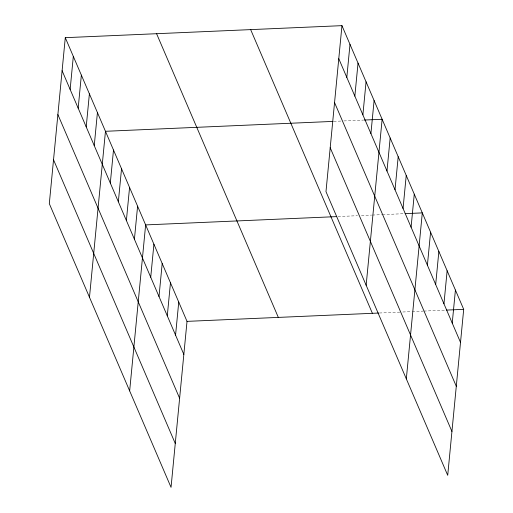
<?xml version="1.0" encoding="UTF-8"?>
<svg xmlns="http://www.w3.org/2000/svg" width="513" height="513" viewBox="0 0 513 513"><rect width="100%" height="100%" fill="white"/><g stroke="black" fill="none" stroke-linecap="round" stroke-linejoin="round"><path stroke-width="0.38" stroke-dasharray="2.56 1.92" d="M333.751 121.369L340.773 121.068M343.896 120.933L363.403 120.087M338.029 216.55L357.535 215.704M361.434 215.537L371.579 215.094M372.361 215.062L381.723 214.652M382.506 214.62L404.353 213.671M379.415 313.007L401.262 312.058M402.827 311.994L411.407 311.615M412.189 311.583L423.116 311.109M423.898 311.077L444.963 310.16"/><path stroke-width="0.77" d="M65.286 37.673L49.306 203.655L171.041 487.35L187.021 321.369L65.286 37.673L341.959 25.65L463.694 309.345L447.714 475.327L325.979 191.631L341.959 25.65M70.14 89.435L73.321 56.398M78.175 108.16L81.355 75.122M86.21 126.884L89.39 93.847M94.245 145.609L97.425 112.571M89.48 297.271L105.46 131.296L332.969 121.408M110.314 183.058L113.495 150.02M118.349 201.782L121.53 168.739M126.384 220.507L129.565 187.463M134.419 239.231L137.599 206.188M129.654 390.893L145.634 224.912L336.464 216.621M150.732 277.244L153.913 244.207M159.011 296.533L162.191 263.496M167.289 315.828L170.47 282.785M175.561 335.117L178.748 302.08M346.814 77.412L349.994 44.374M354.849 96.136L358.029 63.099M362.883 114.861L366.064 81.823M370.912 133.585L374.099 100.548M366.147 285.247L382.134 119.272L364.185 120.048M386.982 171.034L390.162 137.991M395.016 189.759L398.197 156.715M403.051 208.483L406.232 175.44M411.086 227.208L414.267 194.164M406.322 378.87L422.302 212.889L405.135 213.639M427.4 265.221L430.58 232.184M435.678 284.51L438.859 251.473M443.957 303.805L447.137 270.761M452.235 323.094L455.416 290.057M187.021 321.369L378.632 313.045M446.528 310.089L463.694 309.345M338.779 58.687L460.514 342.389M334.553 102.562L456.288 386.257M330.199 147.757L451.934 431.459M250.658 29.619L372.393 313.315M156.587 33.704L278.322 317.4M62.105 70.711L183.84 354.412M57.886 114.585L179.621 398.28M53.532 159.78L175.266 443.482"/></g></svg>
